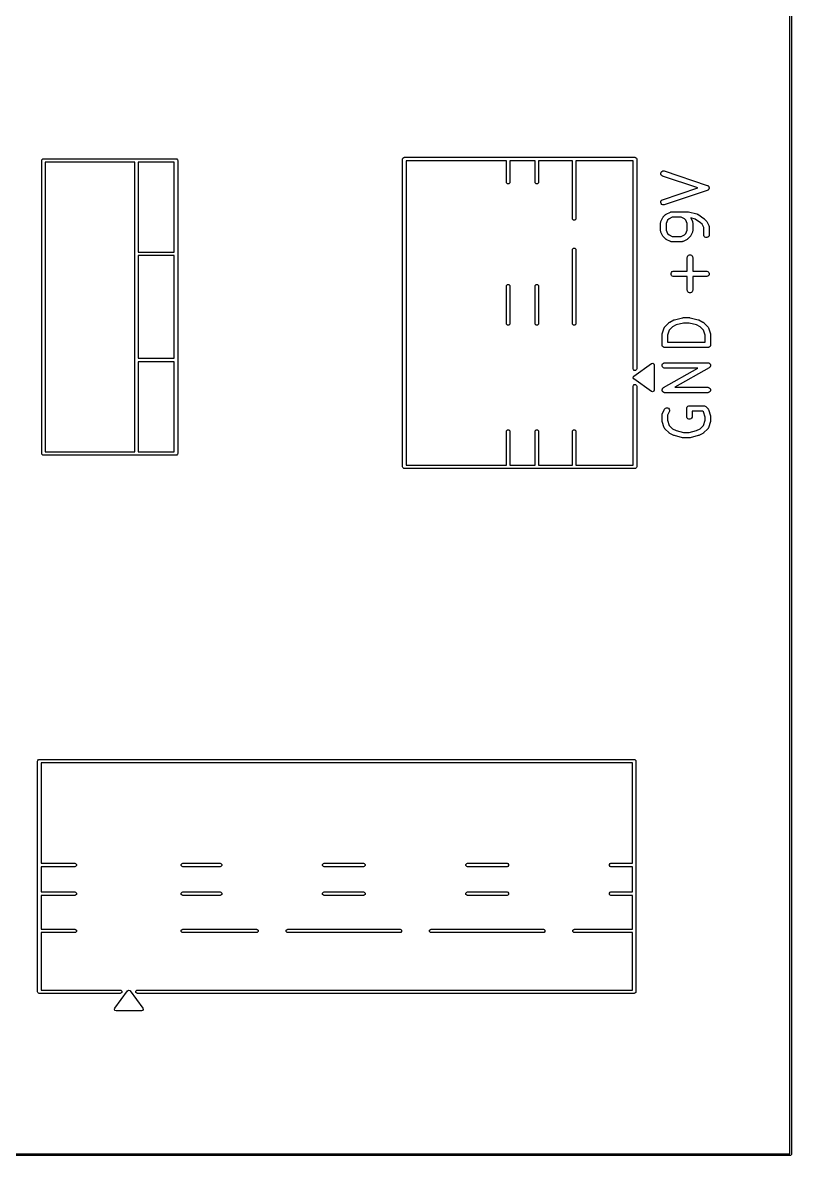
# Model space of a CAD drawing. Extents: x 4.07 to 10.8, y -5 to -0.8.
# Drawn here: x 9.746 to 10.801, y -5.001 to -3.446 of the extents above; entities that cross this region are included whole.
import ezdxf

# ---------------------------------------------------------------- set-up
doc = ezdxf.new("R2010")
doc.units = 0
doc.header["$MEASUREMENT"] = 0
doc.layers.add('BLACK', color=7, linetype='CONTINUOUS')

msp = doc.modelspace()

# ---------------------------------------------------------------- linework, layer by layer
at = {"layer": 'BLACK', "linetype": 'CONTINUOUS'}
for p, q in [((10.799, -4.999), (10.799, -0.801)), ((10.801, -0.8), (10.801, -5)), ((9.7721, -3.6348), (9.7723, -3.6339)), ((9.7721, -4.0372), (9.7721, -3.6348)), ((9.7723, -3.6339), (9.7736, -3.6326)), ((9.7736, -3.6326), (9.7745, -3.6325)), ((9.7745, -3.6325), (9.9563, -3.6325)), ((9.7768, -3.6372), (9.7768, -4.0348)), ((9.8997, -3.6372), (9.7768, -3.6372)), ((9.8997, -4.0348), (9.8997, -3.6372)), ((9.9044, -3.6372), (9.9044, -3.7608)), ((9.954, -3.6372), (9.9044, -3.6372)), ((9.954, -3.7608), (9.954, -3.6372)), ((9.9563, -3.6325), (9.9573, -3.6326)), ((9.9573, -3.6326), (9.9585, -3.6339)), ((9.9585, -3.6339), (9.9587, -3.6348)), ((9.9587, -3.6348), (9.9587, -4.0372)), ((10.2674, -3.6329), (10.2676, -3.6319)), ((10.2674, -4.0557), (10.2674, -3.6329)), ((10.2676, -3.6319), (10.2689, -3.6307)), ((10.2689, -3.6307), (10.2698, -3.6305)), ((10.2698, -3.6305), (10.5863, -3.6305)), ((10.41, -3.6352), (10.2722, -3.6352)), ((10.2722, -3.6352), (10.2722, -4.0533)), ((10.41, -3.6647), (10.41, -3.6352)), ((10.4493, -3.6352), (10.4147, -3.6352)), ((10.4147, -3.6352), (10.4147, -3.6647)), ((10.4493, -3.6647), (10.4493, -3.6352)), ((10.5005, -3.6352), (10.454, -3.6352)), ((10.454, -3.6352), (10.454, -3.6647)), ((10.5005, -3.7146), (10.5005, -3.6352)), ((10.584, -3.6352), (10.5052, -3.6352)), ((10.5052, -3.6352), (10.5052, -3.7146)), ((10.584, -3.921), (10.584, -3.6352)), ((10.5863, -3.6305), (10.5872, -3.6307)), ((10.5872, -3.6307), (10.5885, -3.6319)), ((10.5885, -3.6319), (10.5887, -3.6329)), ((10.5887, -3.6329), (10.5887, -3.921)), ((10.6217, -3.6523), (10.6221, -3.651)), ((10.6218, -3.6538), (10.6217, -3.6523)), ((10.6224, -3.6551), (10.6218, -3.6538)), ((10.6221, -3.651), (10.6231, -3.6499)), ((10.6235, -3.656), (10.6224, -3.6551)), ((10.6231, -3.6499), (10.6244, -3.6492)), ((10.6244, -3.6492), (10.6258, -3.6491)), ((10.6258, -3.6491), (10.6265, -3.6493)), ((10.6265, -3.6493), (10.6856, -3.669)), ((10.4101, -3.6656), (10.41, -3.6647)), ((10.4114, -3.6668), (10.4101, -3.6656)), ((10.4132, -3.6668), (10.4114, -3.6668)), ((10.4145, -3.6656), (10.4132, -3.6668)), ((10.4147, -3.6647), (10.4145, -3.6656)), ((10.4495, -3.6656), (10.4493, -3.6647)), ((10.4508, -3.6668), (10.4495, -3.6656)), ((10.4526, -3.6668), (10.4508, -3.6668)), ((10.4539, -3.6656), (10.4526, -3.6668)), ((10.454, -3.6647), (10.4539, -3.6656)), ((10.6242, -3.6563), (10.6235, -3.656)), ((10.6727, -3.6725), (10.6242, -3.6563)), ((10.6856, -3.669), (10.6862, -3.6693)), ((10.6862, -3.6693), (10.6864, -3.6694)), ((10.6864, -3.6694), (10.6867, -3.6696)), ((10.6867, -3.6696), (10.687, -3.6699)), ((10.687, -3.6699), (10.6873, -3.6702)), ((10.6873, -3.6702), (10.6874, -3.6704)), ((10.6874, -3.6704), (10.6876, -3.6706)), ((10.6876, -3.6706), (10.6877, -3.6711)), ((10.6242, -3.6887), (10.6727, -3.6725)), ((10.6856, -3.676), (10.6265, -3.6957)), ((10.6862, -3.6757), (10.6856, -3.676)), ((10.6864, -3.6755), (10.6862, -3.6757)), ((10.6867, -3.6754), (10.6864, -3.6755)), ((10.687, -3.675), (10.6867, -3.6754)), ((10.6873, -3.6747), (10.687, -3.675)), ((10.6874, -3.6745), (10.6873, -3.6747)), ((10.6876, -3.6743), (10.6874, -3.6745)), ((10.6877, -3.6739), (10.6876, -3.6743)), ((10.6877, -3.6711), (10.6879, -3.6715)), ((10.6879, -3.6735), (10.6877, -3.6739)), ((10.6879, -3.6715), (10.688, -3.6718)), ((10.688, -3.6732), (10.6879, -3.6735)), ((10.688, -3.6718), (10.6881, -3.672)), ((10.6881, -3.672), (10.688, -3.6725)), ((10.688, -3.6725), (10.6881, -3.6729)), ((10.6881, -3.6729), (10.688, -3.6732)), ((10.6217, -3.6926), (10.6218, -3.6912)), ((10.6221, -3.694), (10.6217, -3.6926)), ((10.6218, -3.6912), (10.6224, -3.6899)), ((10.6231, -3.6951), (10.6221, -3.694)), ((10.6224, -3.6899), (10.6235, -3.689)), ((10.6244, -3.6957), (10.6231, -3.6951)), ((10.6235, -3.689), (10.6242, -3.6887)), ((10.6258, -3.6958), (10.6244, -3.6957)), ((10.6265, -3.6957), (10.6258, -3.6958)), ((10.5007, -3.7155), (10.5005, -3.7146)), ((10.502, -3.7168), (10.5007, -3.7155)), ((10.5038, -3.7168), (10.502, -3.7168)), ((10.505, -3.7155), (10.5038, -3.7168)), ((10.5052, -3.7146), (10.505, -3.7155)), ((10.622, -3.7186), (10.6248, -3.713)), ((10.6248, -3.713), (10.625, -3.7127)), ((10.625, -3.7127), (10.6251, -3.7126)), ((10.6251, -3.7126), (10.6252, -3.7125)), ((10.6252, -3.7124), (10.6253, -3.7123)), ((10.6252, -3.7125), (10.6252, -3.7124)), ((10.6253, -3.7123), (10.6255, -3.712)), ((10.6255, -3.712), (10.6283, -3.7092)), ((10.6283, -3.7092), (10.6286, -3.709)), ((10.6286, -3.709), (10.6287, -3.7089)), ((10.6287, -3.7089), (10.6288, -3.7089)), ((10.6288, -3.7089), (10.6289, -3.7088)), ((10.6289, -3.7088), (10.629, -3.7087)), ((10.629, -3.7087), (10.6293, -3.7085)), ((10.6312, -3.7168), (10.629, -3.7212)), ((10.6293, -3.7085), (10.6349, -3.7057)), ((10.6331, -3.7149), (10.6312, -3.7168)), ((10.6375, -3.7127), (10.6331, -3.7149)), ((10.6349, -3.7057), (10.6356, -3.7055)), ((10.6356, -3.7055), (10.6357, -3.7055)), ((10.6357, -3.7055), (10.6359, -3.7054)), ((10.6359, -3.7054), (10.6366, -3.7053)), ((10.6366, -3.7053), (10.6591, -3.7053)), ((10.6498, -3.7127), (10.6375, -3.7127)), ((10.6541, -3.7149), (10.6498, -3.7127)), ((10.656, -3.7168), (10.6541, -3.7149)), ((10.6582, -3.7212), (10.656, -3.7168)), ((10.6591, -3.7053), (10.6592, -3.7054)), ((10.6592, -3.7054), (10.6593, -3.7053)), ((10.6593, -3.7053), (10.6595, -3.7054)), ((10.6595, -3.7054), (10.6598, -3.7054)), ((10.6598, -3.7054), (10.6598, -3.7054)), ((10.6598, -3.7054), (10.66, -3.7055)), ((10.66, -3.7055), (10.6712, -3.7083)), ((10.6688, -3.7153), (10.6628, -3.7138)), ((10.6628, -3.7138), (10.6652, -3.7186)), ((10.6764, -3.7203), (10.6688, -3.7153)), ((10.6712, -3.7083), (10.6716, -3.7084)), ((10.6716, -3.7084), (10.6717, -3.7084)), ((10.6717, -3.7084), (10.6718, -3.7085)), ((10.6718, -3.7085), (10.6719, -3.7085)), ((10.6719, -3.7085), (10.672, -3.7086)), ((10.672, -3.7086), (10.6724, -3.7088)), ((10.6724, -3.7088), (10.6808, -3.7144)), ((10.6808, -3.7144), (10.6808, -3.7144)), ((10.6808, -3.7144), (10.6808, -3.7144)), ((10.6808, -3.7144), (10.6811, -3.7146)), ((10.6811, -3.7146), (10.6814, -3.7149)), ((10.6814, -3.7149), (10.6814, -3.7149)), ((10.6814, -3.7149), (10.6814, -3.7149)), ((10.6814, -3.7149), (10.6842, -3.7177)), ((10.6216, -3.7203), (10.6217, -3.7196)), ((10.6216, -3.7315), (10.6216, -3.7203)), ((10.6217, -3.7323), (10.6216, -3.7315)), ((10.6217, -3.7196), (10.6218, -3.7194)), ((10.6218, -3.7324), (10.6217, -3.7323)), ((10.6218, -3.7193), (10.622, -3.7186)), ((10.6218, -3.7194), (10.6218, -3.7193)), ((10.6218, -3.7325), (10.6218, -3.7324)), ((10.622, -3.7332), (10.6218, -3.7325)), ((10.629, -3.7212), (10.629, -3.7307)), ((10.629, -3.7307), (10.6312, -3.735)), ((10.656, -3.735), (10.6582, -3.7307)), ((10.6582, -3.7307), (10.6582, -3.7212)), ((10.6652, -3.7186), (10.6655, -3.7193)), ((10.6655, -3.7325), (10.6652, -3.7332)), ((10.6655, -3.7193), (10.6655, -3.7194)), ((10.6655, -3.7194), (10.6655, -3.7196)), ((10.6655, -3.7196), (10.6656, -3.7203)), ((10.6656, -3.7315), (10.6655, -3.7323)), ((10.6655, -3.7323), (10.6655, -3.7324)), ((10.6655, -3.7324), (10.6655, -3.7325)), ((10.6656, -3.7203), (10.6656, -3.7315)), ((10.6785, -3.7225), (10.6764, -3.7203)), ((10.6807, -3.7268), (10.6785, -3.7225)), ((10.6807, -3.7372), (10.6807, -3.7268)), ((10.6842, -3.7177), (10.6844, -3.718)), ((10.6844, -3.718), (10.6845, -3.718)), ((10.6845, -3.718), (10.6846, -3.7181)), ((10.6846, -3.7181), (10.6846, -3.7182)), ((10.6846, -3.7182), (10.6847, -3.7183)), ((10.6847, -3.7183), (10.6849, -3.7186)), ((10.6849, -3.7186), (10.6877, -3.7243)), ((10.6877, -3.7243), (10.6879, -3.7249)), ((10.6879, -3.7249), (10.688, -3.7251)), ((10.688, -3.7251), (10.688, -3.7252)), ((10.688, -3.7252), (10.6881, -3.7259)), ((10.6881, -3.7259), (10.6881, -3.7372)), ((10.6248, -3.7388), (10.622, -3.7332)), ((10.625, -3.7391), (10.6248, -3.7388)), ((10.6251, -3.7392), (10.625, -3.7391)), ((10.6252, -3.7393), (10.6251, -3.7392)), ((10.6252, -3.7394), (10.6252, -3.7393)), ((10.6253, -3.7395), (10.6252, -3.7394)), ((10.6255, -3.7398), (10.6253, -3.7395)), ((10.6283, -3.7426), (10.6255, -3.7398)), ((10.6286, -3.7428), (10.6283, -3.7426)), ((10.6287, -3.7429), (10.6286, -3.7428)), ((10.6288, -3.743), (10.6287, -3.7429)), ((10.6289, -3.743), (10.6288, -3.743)), ((10.629, -3.7431), (10.6289, -3.743)), ((10.6293, -3.7433), (10.629, -3.7431)), ((10.6349, -3.7461), (10.6293, -3.7433)), ((10.6312, -3.735), (10.6331, -3.7369)), ((10.6331, -3.7369), (10.6375, -3.7391)), ((10.6356, -3.7463), (10.6349, -3.7461)), ((10.6357, -3.7463), (10.6356, -3.7463)), ((10.6359, -3.7464), (10.6357, -3.7463)), ((10.6366, -3.7465), (10.6359, -3.7464)), ((10.6506, -3.7465), (10.6366, -3.7465)), ((10.6375, -3.7391), (10.6498, -3.7391)), ((10.6498, -3.7391), (10.6541, -3.7369)), ((10.6514, -3.7464), (10.6506, -3.7465)), ((10.6515, -3.7463), (10.6514, -3.7464)), ((10.6516, -3.7463), (10.6515, -3.7463)), ((10.6523, -3.7461), (10.6516, -3.7463)), ((10.6579, -3.7433), (10.6523, -3.7461)), ((10.6541, -3.7369), (10.656, -3.735)), ((10.6582, -3.7431), (10.6579, -3.7433)), ((10.6583, -3.743), (10.6582, -3.7431)), ((10.6584, -3.743), (10.6583, -3.743)), ((10.6585, -3.7429), (10.6584, -3.743)), ((10.6586, -3.7428), (10.6585, -3.7429)), ((10.6589, -3.7426), (10.6586, -3.7428)), ((10.6617, -3.7398), (10.6589, -3.7426)), ((10.6619, -3.7395), (10.6617, -3.7398)), ((10.662, -3.7394), (10.6619, -3.7395)), ((10.6621, -3.7393), (10.662, -3.7394)), ((10.6622, -3.7391), (10.6621, -3.7392)), ((10.6621, -3.7392), (10.6621, -3.7393)), ((10.6624, -3.7388), (10.6622, -3.7391)), ((10.6652, -3.7332), (10.6624, -3.7388)), ((10.6808, -3.7379), (10.6807, -3.7372)), ((10.6813, -3.7392), (10.6808, -3.7379)), ((10.6823, -3.7402), (10.6813, -3.7392)), ((10.6837, -3.7408), (10.6823, -3.7402)), ((10.6851, -3.7408), (10.6837, -3.7408)), ((10.6864, -3.7402), (10.6851, -3.7408)), ((10.6875, -3.7392), (10.6864, -3.7402)), ((10.688, -3.7379), (10.6875, -3.7392)), ((10.6881, -3.7372), (10.688, -3.7379)), ((9.9044, -3.7608), (9.954, -3.7608)), ((10.5005, -3.7574), (10.5007, -3.7565)), ((10.5005, -3.8588), (10.5005, -3.7574)), ((10.5007, -3.7565), (10.502, -3.7552)), ((10.502, -3.7552), (10.5038, -3.7552)), ((10.5038, -3.7552), (10.505, -3.7565)), ((10.505, -3.7565), (10.5052, -3.7574)), ((10.5052, -3.7574), (10.5052, -3.8588)), ((9.9044, -3.7655), (9.9044, -3.9065)), ((9.954, -3.7655), (9.9044, -3.7655)), ((9.954, -3.9065), (9.954, -3.7655)), ((10.6582, -3.7681), (10.6583, -3.7674)), ((10.6582, -3.7869), (10.6582, -3.7681)), ((10.6583, -3.7674), (10.6588, -3.766)), ((10.6588, -3.766), (10.6598, -3.765)), ((10.6598, -3.765), (10.6612, -3.7645)), ((10.6612, -3.7645), (10.6626, -3.7645)), ((10.6626, -3.7645), (10.6639, -3.765)), ((10.6639, -3.765), (10.665, -3.766)), ((10.665, -3.766), (10.6655, -3.7674)), ((10.6655, -3.7674), (10.6656, -3.7681)), ((10.6656, -3.7681), (10.6656, -3.7869)), ((10.6358, -3.7899), (10.6363, -3.7885)), ((10.6358, -3.7913), (10.6358, -3.7899)), ((10.6363, -3.7926), (10.6358, -3.7913)), ((10.6363, -3.7885), (10.6373, -3.7875)), ((10.6373, -3.7937), (10.6363, -3.7926)), ((10.6373, -3.7875), (10.6387, -3.787)), ((10.6387, -3.7942), (10.6373, -3.7937)), ((10.6387, -3.787), (10.6394, -3.7869)), ((10.6394, -3.7943), (10.6387, -3.7942)), ((10.6394, -3.7869), (10.6582, -3.7869)), ((10.6582, -3.7943), (10.6394, -3.7943)), ((10.6582, -3.8131), (10.6582, -3.7943)), ((10.6656, -3.7869), (10.6844, -3.7869)), ((10.6844, -3.7943), (10.6656, -3.7943)), ((10.6656, -3.7943), (10.6656, -3.8131)), ((10.6844, -3.7869), (10.6851, -3.787)), ((10.6851, -3.7942), (10.6844, -3.7943)), ((10.6851, -3.787), (10.6864, -3.7875)), ((10.6864, -3.7937), (10.6851, -3.7942)), ((10.6864, -3.7875), (10.6875, -3.7885)), ((10.6875, -3.7926), (10.6864, -3.7937)), ((10.6875, -3.7885), (10.688, -3.7899)), ((10.688, -3.7913), (10.6875, -3.7926)), ((10.688, -3.7899), (10.688, -3.7913)), ((10.41, -3.8073), (10.4101, -3.8064)), ((10.41, -3.8588), (10.41, -3.8073)), ((10.4101, -3.8064), (10.4114, -3.8052)), ((10.4114, -3.8052), (10.4132, -3.8052)), ((10.4132, -3.8052), (10.4145, -3.8064)), ((10.4145, -3.8064), (10.4147, -3.8073)), ((10.4147, -3.8073), (10.4147, -3.8588)), ((10.4493, -3.8073), (10.4495, -3.8064)), ((10.4493, -3.8588), (10.4493, -3.8073)), ((10.4495, -3.8064), (10.4508, -3.8052)), ((10.4508, -3.8052), (10.4526, -3.8052)), ((10.4526, -3.8052), (10.4539, -3.8064)), ((10.4539, -3.8064), (10.454, -3.8073)), ((10.454, -3.8073), (10.454, -3.8588)), ((10.6583, -3.8138), (10.6582, -3.8131)), ((10.6588, -3.8151), (10.6583, -3.8138)), ((10.6598, -3.8162), (10.6588, -3.8151)), ((10.6612, -3.8167), (10.6598, -3.8162)), ((10.6626, -3.8167), (10.6612, -3.8167)), ((10.6639, -3.8162), (10.6626, -3.8167)), ((10.665, -3.8151), (10.6639, -3.8162)), ((10.6655, -3.8138), (10.665, -3.8151)), ((10.6656, -3.8131), (10.6655, -3.8138)), ((10.6332, -3.8574), (10.6334, -3.8572)), ((10.6334, -3.8572), (10.6335, -3.8571)), ((10.6335, -3.8571), (10.6336, -3.8571)), ((10.6336, -3.8571), (10.6337, -3.857)), ((10.6337, -3.857), (10.6338, -3.8569)), ((10.6338, -3.8569), (10.6341, -3.8567)), ((10.6341, -3.8567), (10.6397, -3.8539)), ((10.6397, -3.8539), (10.6398, -3.8539)), ((10.6398, -3.8539), (10.6401, -3.8538)), ((10.6398, -3.8539), (10.6398, -3.8539)), ((10.6401, -3.8538), (10.6404, -3.8537)), ((10.6404, -3.8537), (10.6405, -3.8536)), ((10.6404, -3.8537), (10.6404, -3.8537)), ((10.6405, -3.8536), (10.6517, -3.8508)), ((10.6517, -3.8508), (10.6519, -3.8508)), ((10.6519, -3.8508), (10.6519, -3.8508)), ((10.6519, -3.8508), (10.6522, -3.8508)), ((10.6522, -3.8508), (10.6525, -3.8507)), ((10.6525, -3.8507), (10.6525, -3.8507)), ((10.6525, -3.8507), (10.6526, -3.8507)), ((10.6526, -3.8507), (10.6611, -3.8507)), ((10.6611, -3.8507), (10.6612, -3.8507)), ((10.6612, -3.8507), (10.6613, -3.8507)), ((10.6613, -3.8507), (10.6615, -3.8508)), ((10.6615, -3.8508), (10.6618, -3.8508)), ((10.6618, -3.8508), (10.6618, -3.8508)), ((10.6618, -3.8508), (10.662, -3.8508)), ((10.662, -3.8508), (10.6732, -3.8536)), ((10.6732, -3.8536), (10.6733, -3.8537)), ((10.6733, -3.8537), (10.6733, -3.8537)), ((10.6733, -3.8537), (10.6736, -3.8538)), ((10.6736, -3.8538), (10.6739, -3.8539)), ((10.6739, -3.8539), (10.6739, -3.8539)), ((10.6739, -3.8539), (10.674, -3.8539)), ((10.674, -3.8539), (10.6796, -3.8567)), ((10.6796, -3.8567), (10.6799, -3.8569)), ((10.6799, -3.8569), (10.68, -3.857)), ((10.68, -3.857), (10.6801, -3.8571)), ((10.6801, -3.8571), (10.6802, -3.8571)), ((10.6802, -3.8571), (10.6803, -3.8572)), ((10.6803, -3.8572), (10.6806, -3.8574)), ((10.4101, -3.8597), (10.41, -3.8588)), ((10.4114, -3.861), (10.4101, -3.8597)), ((10.4132, -3.861), (10.4114, -3.861)), ((10.4145, -3.8597), (10.4132, -3.861)), ((10.4147, -3.8588), (10.4145, -3.8597)), ((10.4495, -3.8597), (10.4493, -3.8588)), ((10.4508, -3.861), (10.4495, -3.8597)), ((10.4526, -3.861), (10.4508, -3.861)), ((10.4539, -3.8597), (10.4526, -3.861)), ((10.454, -3.8588), (10.4539, -3.8597)), ((10.5007, -3.8597), (10.5005, -3.8588)), ((10.502, -3.861), (10.5007, -3.8597)), ((10.5038, -3.861), (10.502, -3.861)), ((10.505, -3.8597), (10.5038, -3.861)), ((10.5052, -3.8588), (10.505, -3.8597)), ((10.6238, -3.8729), (10.6266, -3.8645)), ((10.6266, -3.8645), (10.6269, -3.8638)), ((10.6269, -3.8638), (10.627, -3.8637)), ((10.627, -3.8637), (10.6271, -3.8636)), ((10.6271, -3.8636), (10.6275, -3.8631)), ((10.6275, -3.8631), (10.6332, -3.8574)), ((10.6334, -3.8677), (10.631, -3.8747)), ((10.638, -3.8631), (10.6334, -3.8677)), ((10.6427, -3.8607), (10.638, -3.8631)), ((10.6531, -3.8581), (10.6427, -3.8607)), ((10.6606, -3.8581), (10.6531, -3.8581)), ((10.671, -3.8607), (10.6606, -3.8581)), ((10.6758, -3.8631), (10.671, -3.8607)), ((10.6804, -3.8677), (10.6758, -3.8631)), ((10.6827, -3.8747), (10.6804, -3.8677)), ((10.6806, -3.8574), (10.6862, -3.8631)), ((10.6862, -3.8631), (10.6866, -3.8636)), ((10.6866, -3.8636), (10.6867, -3.8637)), ((10.6867, -3.8637), (10.6868, -3.8638)), ((10.6868, -3.8638), (10.6871, -3.8645)), ((10.6871, -3.8645), (10.6899, -3.8729)), ((10.6236, -3.8741), (10.6237, -3.8737)), ((10.6236, -3.8882), (10.6236, -3.8741)), ((10.6237, -3.8889), (10.6236, -3.8882)), ((10.6237, -3.8734), (10.6238, -3.8733)), ((10.6237, -3.8735), (10.6237, -3.8734)), ((10.6237, -3.8736), (10.6237, -3.8735)), ((10.6237, -3.8737), (10.6237, -3.8736)), ((10.6238, -3.8733), (10.6238, -3.8729)), ((10.631, -3.8747), (10.631, -3.8845)), ((10.631, -3.8845), (10.6827, -3.8845)), ((10.6827, -3.8845), (10.6827, -3.8747)), ((10.6899, -3.8729), (10.69, -3.8733)), ((10.69, -3.8733), (10.69, -3.8734)), ((10.69, -3.8734), (10.69, -3.8735)), ((10.69, -3.8735), (10.6901, -3.8736)), ((10.6901, -3.8736), (10.69, -3.8737)), ((10.69, -3.8737), (10.6901, -3.8741)), ((10.6901, -3.8882), (10.69, -3.8889)), ((10.6901, -3.8741), (10.6901, -3.8882)), ((10.6243, -3.8902), (10.6237, -3.8889)), ((10.6253, -3.8912), (10.6243, -3.8902)), ((10.6266, -3.8918), (10.6253, -3.8912)), ((10.6273, -3.8919), (10.6266, -3.8918)), ((10.6864, -3.8919), (10.6273, -3.8919)), ((10.6871, -3.8918), (10.6864, -3.8919)), ((10.6884, -3.8912), (10.6871, -3.8918)), ((10.6895, -3.8902), (10.6884, -3.8912)), ((10.69, -3.8889), (10.6895, -3.8902)), ((9.9044, -3.9065), (9.954, -3.9065)), ((9.9044, -3.9112), (9.9044, -4.0348)), ((9.954, -3.9112), (9.9044, -3.9112)), ((9.954, -4.0348), (9.954, -3.9112)), ((10.5849, -3.9309), (10.609, -3.9136)), ((10.609, -3.9136), (10.6107, -3.9132)), ((10.6107, -3.9132), (10.6123, -3.9141)), ((10.6123, -3.9141), (10.6127, -3.9155)), ((10.6127, -3.9155), (10.6127, -3.9502)), ((10.6237, -3.9156), (10.6243, -3.9142)), ((10.6237, -3.917), (10.6237, -3.9156)), ((10.6243, -3.9183), (10.6237, -3.917)), ((10.6243, -3.9142), (10.6253, -3.9132)), ((10.6253, -3.9194), (10.6243, -3.9183)), ((10.6253, -3.9132), (10.6266, -3.9127)), ((10.6266, -3.9199), (10.6253, -3.9194)), ((10.6266, -3.9127), (10.6273, -3.9126)), ((10.6273, -3.9126), (10.6864, -3.9126)), ((10.6882, -3.9195), (10.6412, -3.9463)), ((10.6864, -3.9126), (10.6866, -3.9126)), ((10.6866, -3.9126), (10.6866, -3.9126)), ((10.6866, -3.9126), (10.6867, -3.9126)), ((10.6867, -3.9126), (10.6871, -3.9127)), ((10.6871, -3.9127), (10.6876, -3.9128)), ((10.6876, -3.9128), (10.688, -3.913)), ((10.688, -3.913), (10.6882, -3.9131)), ((10.6882, -3.9131), (10.6884, -3.9132)), ((10.6884, -3.9194), (10.6882, -3.9195)), ((10.6884, -3.9132), (10.6888, -3.9136)), ((10.6885, -3.9193), (10.6884, -3.9194)), ((10.6884, -3.9194), (10.6884, -3.9194)), ((10.6888, -3.9191), (10.6885, -3.9193)), ((10.6888, -3.9136), (10.6892, -3.9139)), ((10.6891, -3.9187), (10.6888, -3.9191)), ((10.6895, -3.9183), (10.6891, -3.9187)), ((10.6892, -3.9139), (10.6893, -3.9141)), ((10.6893, -3.9141), (10.6895, -3.9142)), ((10.6895, -3.9142), (10.6896, -3.9147)), ((10.6897, -3.9179), (10.6895, -3.9181)), ((10.6895, -3.9181), (10.6895, -3.9183)), ((10.6896, -3.9147), (10.6899, -3.9151)), ((10.6898, -3.9175), (10.6897, -3.9179)), ((10.69, -3.917), (10.6898, -3.9175)), ((10.6899, -3.9151), (10.6899, -3.9153)), ((10.6899, -3.9153), (10.69, -3.9156)), ((10.69, -3.9156), (10.69, -3.9161)), ((10.69, -3.9161), (10.6901, -3.9165)), ((10.6901, -3.9165), (10.69, -3.9168)), ((10.69, -3.9168), (10.69, -3.917)), ((10.5841, -3.9219), (10.584, -3.921)), ((10.584, -3.9332), (10.5844, -3.9315)), ((10.5849, -3.9348), (10.584, -3.9332)), ((10.5854, -3.9232), (10.5841, -3.9219)), ((10.5844, -3.9315), (10.5849, -3.9309)), ((10.609, -3.9521), (10.5849, -3.9348)), ((10.5872, -3.9232), (10.5854, -3.9232)), ((10.5885, -3.9219), (10.5872, -3.9232)), ((10.5887, -3.921), (10.5885, -3.9219)), ((10.6255, -3.9468), (10.6725, -3.92)), ((10.6273, -3.92), (10.6266, -3.9199)), ((10.6725, -3.92), (10.6273, -3.92)), ((10.584, -3.9447), (10.5841, -3.9438)), ((10.584, -4.0533), (10.584, -3.9447)), ((10.5841, -3.9438), (10.5854, -3.9425)), ((10.5854, -3.9425), (10.5872, -3.9425)), ((10.5872, -3.9425), (10.5885, -3.9438)), ((10.5885, -3.9438), (10.5887, -3.9447)), ((10.5887, -3.9447), (10.5887, -4.0557)), ((10.6127, -3.9502), (10.612, -3.9518)), ((10.6237, -3.9493), (10.6239, -3.9489)), ((10.6237, -3.9495), (10.6237, -3.9493)), ((10.6237, -3.9498), (10.6237, -3.9495)), ((10.6237, -3.9503), (10.6237, -3.9498)), ((10.6237, -3.9507), (10.6237, -3.9503)), ((10.6239, -3.9489), (10.624, -3.9484)), ((10.624, -3.9484), (10.6242, -3.9482)), ((10.6242, -3.9482), (10.6243, -3.948)), ((10.6243, -3.948), (10.6246, -3.9476)), ((10.6246, -3.9476), (10.6249, -3.9472)), ((10.6249, -3.9472), (10.6252, -3.947)), ((10.6252, -3.947), (10.6253, -3.947)), ((10.6253, -3.947), (10.6254, -3.9469)), ((10.6254, -3.9469), (10.6255, -3.9468)), ((10.6412, -3.9463), (10.6864, -3.9463)), ((10.6864, -3.9463), (10.6871, -3.9464)), ((10.6871, -3.9464), (10.6884, -3.947)), ((10.6884, -3.947), (10.6895, -3.948)), ((10.6895, -3.948), (10.69, -3.9493)), ((10.69, -3.9493), (10.69, -3.9507)), ((10.6103, -3.9525), (10.609, -3.9521)), ((10.612, -3.9518), (10.6103, -3.9525)), ((10.6238, -3.951), (10.6237, -3.9507)), ((10.6238, -3.9512), (10.6238, -3.951)), ((10.6241, -3.9516), (10.6238, -3.9512)), ((10.6243, -3.9521), (10.6241, -3.9516)), ((10.6244, -3.9522), (10.6243, -3.9521)), ((10.6245, -3.9524), (10.6244, -3.9522)), ((10.6249, -3.9527), (10.6245, -3.9524)), ((10.6253, -3.9531), (10.6249, -3.9527)), ((10.6255, -3.9532), (10.6253, -3.9531)), ((10.6257, -3.9533), (10.6255, -3.9532)), ((10.6262, -3.9535), (10.6257, -3.9533)), ((10.6266, -3.9536), (10.6262, -3.9535)), ((10.627, -3.9537), (10.6266, -3.9536)), ((10.6271, -3.9537), (10.627, -3.9537)), ((10.6273, -3.9537), (10.6271, -3.9537)), ((10.6271, -3.9537), (10.6271, -3.9537)), ((10.6864, -3.9537), (10.6273, -3.9537)), ((10.6871, -3.9536), (10.6864, -3.9537)), ((10.6884, -3.9531), (10.6871, -3.9536)), ((10.6895, -3.9521), (10.6884, -3.9531)), ((10.69, -3.9507), (10.6895, -3.9521)), ((10.624, -3.9821), (10.6268, -3.9765)), ((10.6268, -3.9765), (10.6272, -3.9759)), ((10.6272, -3.9759), (10.6283, -3.9749)), ((10.6283, -3.9749), (10.6297, -3.9745)), ((10.6297, -3.9745), (10.6311, -3.9746)), ((10.6334, -3.9798), (10.631, -3.9846)), ((10.6311, -3.9746), (10.6324, -3.9752)), ((10.6324, -3.9752), (10.6334, -3.9763)), ((10.6334, -3.9763), (10.6338, -3.9777)), ((10.6337, -3.9791), (10.6334, -3.9798)), ((10.6338, -3.9777), (10.6337, -3.9791)), ((10.6574, -3.9753), (10.6575, -3.9746)), ((10.6574, -3.9866), (10.6574, -3.9753)), ((10.6575, -3.9746), (10.658, -3.9733)), ((10.658, -3.9733), (10.659, -3.9723)), ((10.659, -3.9723), (10.6604, -3.9717)), ((10.6604, -3.9717), (10.6611, -3.9716)), ((10.6611, -3.9716), (10.6808, -3.9716)), ((10.6792, -3.979), (10.6648, -3.979)), ((10.6648, -3.979), (10.6648, -3.9866)), ((10.6804, -3.9801), (10.6792, -3.979)), ((10.6827, -3.9872), (10.6804, -3.9801)), ((10.6808, -3.9716), (10.6815, -3.9717)), ((10.6815, -3.9717), (10.682, -3.9719)), ((10.682, -3.9719), (10.6828, -3.9723)), ((10.6828, -3.9723), (10.6834, -3.9727)), ((10.6834, -3.9727), (10.6862, -3.9755)), ((10.6862, -3.9755), (10.6866, -3.9761)), ((10.6866, -3.9761), (10.6867, -3.9762)), ((10.6867, -3.9762), (10.6868, -3.9763)), ((10.6868, -3.9763), (10.6871, -3.977)), ((10.6871, -3.977), (10.6899, -3.9854)), ((10.6236, -3.9838), (10.6237, -3.9831)), ((10.6236, -3.9922), (10.6236, -3.9838)), ((10.6237, -3.9926), (10.6236, -3.9922)), ((10.6237, -3.9831), (10.6238, -3.9829)), ((10.6237, -3.9927), (10.6237, -3.9926)), ((10.6237, -3.9928), (10.6237, -3.9927)), ((10.6237, -3.9929), (10.6237, -3.9928)), ((10.6238, -3.993), (10.6237, -3.9929)), ((10.6238, -3.9828), (10.624, -3.9821)), ((10.6238, -3.9829), (10.6238, -3.9828)), ((10.6238, -3.9934), (10.6238, -3.993)), ((10.6266, -4.0018), (10.6238, -3.9934)), ((10.631, -3.9846), (10.631, -3.9916)), ((10.631, -3.9916), (10.6334, -3.9987)), ((10.6575, -3.9873), (10.6574, -3.9866)), ((10.658, -3.9886), (10.6575, -3.9873)), ((10.659, -3.9897), (10.658, -3.9886)), ((10.6604, -3.9902), (10.659, -3.9897)), ((10.6618, -3.9902), (10.6604, -3.9902)), ((10.6631, -3.9897), (10.6618, -3.9902)), ((10.6641, -3.9886), (10.6631, -3.9897)), ((10.6647, -3.9873), (10.6641, -3.9886)), ((10.6648, -3.9866), (10.6647, -3.9873)), ((10.6804, -3.9987), (10.6827, -3.9916)), ((10.6827, -3.9916), (10.6827, -3.9872)), ((10.6899, -3.9934), (10.6871, -4.0018)), ((10.6899, -3.9854), (10.69, -3.9858)), ((10.69, -3.993), (10.6899, -3.9934)), ((10.69, -3.9858), (10.69, -3.9859)), ((10.69, -3.9859), (10.69, -3.986)), ((10.69, -3.986), (10.6901, -3.9861)), ((10.6901, -3.9861), (10.69, -3.9862)), ((10.69, -3.9862), (10.6901, -3.9866)), ((10.6901, -3.9922), (10.69, -3.9926)), ((10.69, -3.9926), (10.6901, -3.9927)), ((10.6901, -3.9927), (10.69, -3.9928)), ((10.69, -3.9928), (10.69, -3.9929)), ((10.69, -3.9929), (10.69, -3.993)), ((10.6901, -3.9866), (10.6901, -3.9922)), ((10.41, -4.0069), (10.4101, -4.006)), ((10.41, -4.0533), (10.41, -4.0069)), ((10.4101, -4.006), (10.4114, -4.0047)), ((10.4114, -4.0047), (10.4132, -4.0047)), ((10.4132, -4.0047), (10.4145, -4.006)), ((10.4145, -4.006), (10.4147, -4.0069)), ((10.4147, -4.0069), (10.4147, -4.0533)), ((10.4493, -4.0069), (10.4495, -4.006)), ((10.4493, -4.0533), (10.4493, -4.0069)), ((10.4495, -4.006), (10.4508, -4.0047)), ((10.4508, -4.0047), (10.4526, -4.0047)), ((10.4526, -4.0047), (10.4539, -4.006)), ((10.4539, -4.006), (10.454, -4.0069)), ((10.454, -4.0069), (10.454, -4.0533)), ((10.5005, -4.0069), (10.5007, -4.006)), ((10.5005, -4.0533), (10.5005, -4.0069)), ((10.5007, -4.006), (10.502, -4.0047)), ((10.502, -4.0047), (10.5038, -4.0047)), ((10.5038, -4.0047), (10.505, -4.006)), ((10.505, -4.006), (10.5052, -4.0069)), ((10.5052, -4.0069), (10.5052, -4.0533)), ((10.6269, -4.0025), (10.6266, -4.0018)), ((10.627, -4.0026), (10.6269, -4.0025)), ((10.6271, -4.0027), (10.627, -4.0026)), ((10.6275, -4.0033), (10.6271, -4.0027)), ((10.6332, -4.0089), (10.6275, -4.0033)), ((10.6334, -4.0091), (10.6332, -4.0089)), ((10.6334, -3.9987), (10.638, -4.0032)), ((10.6335, -4.0092), (10.6334, -4.0091)), ((10.6336, -4.0093), (10.6335, -4.0092)), ((10.6337, -4.0093), (10.6336, -4.0093)), ((10.6338, -4.0094), (10.6337, -4.0093)), ((10.6341, -4.0096), (10.6338, -4.0094)), ((10.6397, -4.0124), (10.6341, -4.0096)), ((10.638, -4.0032), (10.6427, -4.0056)), ((10.6398, -4.0124), (10.6397, -4.0124)), ((10.6401, -4.0125), (10.6398, -4.0124)), ((10.6398, -4.0124), (10.6398, -4.0124)), ((10.6404, -4.0126), (10.6401, -4.0125)), ((10.6405, -4.0127), (10.6404, -4.0126)), ((10.6404, -4.0126), (10.6404, -4.0126)), ((10.6517, -4.0155), (10.6405, -4.0127)), ((10.6427, -4.0056), (10.6531, -4.0082)), ((10.6531, -4.0082), (10.6606, -4.0082)), ((10.6606, -4.0082), (10.671, -4.0056)), ((10.6732, -4.0127), (10.662, -4.0155)), ((10.671, -4.0056), (10.6758, -4.0032)), ((10.6733, -4.0126), (10.6732, -4.0127)), ((10.6736, -4.0125), (10.6733, -4.0126)), ((10.6733, -4.0126), (10.6733, -4.0126)), ((10.6739, -4.0124), (10.6736, -4.0125)), ((10.674, -4.0124), (10.6739, -4.0124)), ((10.6739, -4.0124), (10.6739, -4.0124)), ((10.6796, -4.0096), (10.674, -4.0124)), ((10.6758, -4.0032), (10.6804, -3.9987)), ((10.6799, -4.0094), (10.6796, -4.0096)), ((10.68, -4.0093), (10.6799, -4.0094)), ((10.6801, -4.0093), (10.68, -4.0093)), ((10.6802, -4.0092), (10.6801, -4.0093)), ((10.6803, -4.0091), (10.6802, -4.0092)), ((10.6806, -4.0089), (10.6803, -4.0091)), ((10.6862, -4.0033), (10.6806, -4.0089)), ((10.6866, -4.0027), (10.6862, -4.0033)), ((10.6867, -4.0026), (10.6866, -4.0027)), ((10.6868, -4.0025), (10.6867, -4.0026)), ((10.6871, -4.0018), (10.6868, -4.0025)), ((10.6519, -4.0155), (10.6517, -4.0155)), ((10.6522, -4.0155), (10.6519, -4.0155)), ((10.6519, -4.0155), (10.6519, -4.0155)), ((10.6525, -4.0156), (10.6522, -4.0155)), ((10.6526, -4.0156), (10.6525, -4.0156)), ((10.6525, -4.0156), (10.6525, -4.0156)), ((10.6611, -4.0156), (10.6526, -4.0156)), ((10.6612, -4.0156), (10.6611, -4.0156)), ((10.6613, -4.0156), (10.6612, -4.0156)), ((10.6615, -4.0155), (10.6613, -4.0156)), ((10.6618, -4.0155), (10.6615, -4.0155)), ((10.662, -4.0155), (10.6618, -4.0155)), ((10.6618, -4.0155), (10.6618, -4.0155)), ((9.7723, -4.0381), (9.7721, -4.0372)), ((9.7736, -4.0394), (9.7723, -4.0381)), ((9.7745, -4.0395), (9.7736, -4.0394)), ((9.9563, -4.0395), (9.7745, -4.0395)), ((9.7768, -4.0348), (9.8997, -4.0348)), ((9.9044, -4.0348), (9.954, -4.0348)), ((9.9573, -4.0394), (9.9563, -4.0395)), ((9.9585, -4.0381), (9.9573, -4.0394)), ((9.9587, -4.0372), (9.9585, -4.0381)), ((10.2676, -4.0566), (10.2674, -4.0557)), ((10.2689, -4.0579), (10.2676, -4.0566)), ((10.2698, -4.058), (10.2689, -4.0579)), ((10.5863, -4.058), (10.2698, -4.058)), ((10.2722, -4.0533), (10.41, -4.0533)), ((10.4147, -4.0533), (10.4493, -4.0533)), ((10.454, -4.0533), (10.5005, -4.0533)), ((10.5052, -4.0533), (10.584, -4.0533)), ((10.5872, -4.0579), (10.5863, -4.058)), ((10.5885, -4.0566), (10.5872, -4.0579)), ((10.5887, -4.0557), (10.5885, -4.0566)), ((9.7663, -4.4598), (9.7664, -4.4589)), ((9.7663, -4.7763), (9.7663, -4.4598)), ((9.7664, -4.4589), (9.7677, -4.4576)), ((9.7677, -4.4576), (9.7686, -4.4574)), ((9.7686, -4.4574), (10.5851, -4.4574)), ((10.5828, -4.4622), (9.771, -4.4622)), ((9.771, -4.4622), (9.771, -4.6)), ((10.5828, -4.6), (10.5828, -4.4622)), ((10.5851, -4.4574), (10.5861, -4.4576)), ((10.5861, -4.4576), (10.5873, -4.4589)), ((10.5873, -4.4589), (10.5875, -4.4598)), ((10.5875, -4.4598), (10.5875, -4.7763)), ((9.771, -4.6), (9.8174, -4.6)), ((9.8174, -4.6), (9.8183, -4.6001)), ((9.8183, -4.6001), (9.8196, -4.6014)), ((9.8196, -4.6032), (9.8183, -4.6045)), ((9.8196, -4.6014), (9.8196, -4.6032)), ((9.9633, -4.6014), (9.9646, -4.6001)), ((9.9633, -4.6032), (9.9633, -4.6014)), ((9.9646, -4.6045), (9.9633, -4.6032)), ((9.9646, -4.6001), (9.9655, -4.6)), ((9.9655, -4.6), (10.017, -4.6)), ((10.017, -4.6), (10.0179, -4.6001)), ((10.0179, -4.6001), (10.0191, -4.6014)), ((10.0191, -4.6032), (10.0179, -4.6045)), ((10.0191, -4.6014), (10.0191, -4.6032)), ((10.1575, -4.6014), (10.1587, -4.6001)), ((10.1575, -4.6032), (10.1575, -4.6014)), ((10.1587, -4.6045), (10.1575, -4.6032)), ((10.1587, -4.6001), (10.1596, -4.6)), ((10.1596, -4.6), (10.2138, -4.6)), ((10.2138, -4.6), (10.2147, -4.6001)), ((10.2147, -4.6001), (10.216, -4.6014)), ((10.216, -4.6032), (10.2147, -4.6045)), ((10.216, -4.6014), (10.216, -4.6032)), ((10.3543, -4.6014), (10.3556, -4.6001)), ((10.3543, -4.6032), (10.3543, -4.6014)), ((10.3556, -4.6045), (10.3543, -4.6032)), ((10.3556, -4.6001), (10.3565, -4.6)), ((10.3565, -4.6), (10.4107, -4.6)), ((10.4107, -4.6), (10.4116, -4.6001)), ((10.4116, -4.6001), (10.4128, -4.6014)), ((10.4128, -4.6032), (10.4116, -4.6045)), ((10.4128, -4.6014), (10.4128, -4.6032)), ((10.5512, -4.6014), (10.5524, -4.6001)), ((10.5512, -4.6032), (10.5512, -4.6014)), ((10.5524, -4.6045), (10.5512, -4.6032)), ((10.5524, -4.6001), (10.5533, -4.6)), ((10.5533, -4.6), (10.5828, -4.6)), ((9.8174, -4.6047), (9.771, -4.6047)), ((9.771, -4.6047), (9.771, -4.6393)), ((9.8183, -4.6045), (9.8174, -4.6047)), ((9.9655, -4.6047), (9.9646, -4.6045)), ((10.017, -4.6047), (9.9655, -4.6047)), ((10.0179, -4.6045), (10.017, -4.6047)), ((10.1596, -4.6047), (10.1587, -4.6045)), ((10.2138, -4.6047), (10.1596, -4.6047)), ((10.2147, -4.6045), (10.2138, -4.6047)), ((10.3565, -4.6047), (10.3556, -4.6045)), ((10.4107, -4.6047), (10.3565, -4.6047)), ((10.4116, -4.6045), (10.4107, -4.6047)), ((10.5533, -4.6047), (10.5524, -4.6045)), ((10.5828, -4.6047), (10.5533, -4.6047)), ((10.5828, -4.6393), (10.5828, -4.6047)), ((9.771, -4.6393), (9.8174, -4.6393)), ((9.8174, -4.644), (9.771, -4.644)), ((9.771, -4.644), (9.771, -4.6905)), ((9.8174, -4.6393), (9.8183, -4.6395)), ((9.8183, -4.6439), (9.8174, -4.644)), ((9.8183, -4.6395), (9.8196, -4.6408)), ((9.8196, -4.6426), (9.8183, -4.6439)), ((9.8196, -4.6408), (9.8196, -4.6426)), ((9.9633, -4.6408), (9.9646, -4.6395)), ((9.9633, -4.6426), (9.9633, -4.6408)), ((9.9646, -4.6439), (9.9633, -4.6426)), ((9.9646, -4.6395), (9.9655, -4.6393)), ((9.9655, -4.644), (9.9646, -4.6439)), ((9.9655, -4.6393), (10.017, -4.6393)), ((10.017, -4.644), (9.9655, -4.644)), ((10.017, -4.6393), (10.0179, -4.6395)), ((10.0179, -4.6439), (10.017, -4.644)), ((10.0179, -4.6395), (10.0191, -4.6408)), ((10.0191, -4.6426), (10.0179, -4.6439)), ((10.0191, -4.6408), (10.0191, -4.6426)), ((10.1575, -4.6408), (10.1587, -4.6395)), ((10.1575, -4.6426), (10.1575, -4.6408)), ((10.1587, -4.6439), (10.1575, -4.6426)), ((10.1587, -4.6395), (10.1596, -4.6393)), ((10.1596, -4.644), (10.1587, -4.6439)), ((10.1596, -4.6393), (10.2138, -4.6393)), ((10.2138, -4.644), (10.1596, -4.644)), ((10.2138, -4.6393), (10.2147, -4.6395)), ((10.2147, -4.6439), (10.2138, -4.644)), ((10.2147, -4.6395), (10.216, -4.6408)), ((10.216, -4.6426), (10.2147, -4.6439)), ((10.216, -4.6408), (10.216, -4.6426)), ((10.3543, -4.6408), (10.3556, -4.6395)), ((10.3543, -4.6426), (10.3543, -4.6408)), ((10.3556, -4.6439), (10.3543, -4.6426)), ((10.3556, -4.6395), (10.3565, -4.6393)), ((10.3565, -4.644), (10.3556, -4.6439)), ((10.3565, -4.6393), (10.4107, -4.6393)), ((10.4107, -4.644), (10.3565, -4.644)), ((10.4107, -4.6393), (10.4116, -4.6395)), ((10.4116, -4.6439), (10.4107, -4.644)), ((10.4116, -4.6395), (10.4128, -4.6408)), ((10.4128, -4.6426), (10.4116, -4.6439)), ((10.4128, -4.6408), (10.4128, -4.6426)), ((10.5512, -4.6408), (10.5524, -4.6395)), ((10.5512, -4.6426), (10.5512, -4.6408)), ((10.5524, -4.6439), (10.5512, -4.6426)), ((10.5524, -4.6395), (10.5533, -4.6393)), ((10.5533, -4.644), (10.5524, -4.6439)), ((10.5533, -4.6393), (10.5828, -4.6393)), ((10.5828, -4.644), (10.5533, -4.644)), ((10.5828, -4.6905), (10.5828, -4.644)), ((9.771, -4.6905), (9.8174, -4.6905)), ((9.8174, -4.6952), (9.771, -4.6952)), ((9.771, -4.6952), (9.771, -4.774)), ((9.8174, -4.6905), (9.8183, -4.6907)), ((9.8183, -4.695), (9.8174, -4.6952)), ((9.8183, -4.6907), (9.8196, -4.692)), ((9.8196, -4.6938), (9.8183, -4.695)), ((9.8196, -4.692), (9.8196, -4.6938)), ((9.9633, -4.692), (9.9646, -4.6907)), ((9.9633, -4.6938), (9.9633, -4.692)), ((9.9646, -4.695), (9.9633, -4.6938)), ((9.9646, -4.6907), (9.9655, -4.6905)), ((9.9655, -4.6952), (9.9646, -4.695)), ((9.9655, -4.6905), (10.0669, -4.6905)), ((10.0669, -4.6952), (9.9655, -4.6952)), ((10.0669, -4.6905), (10.0678, -4.6907)), ((10.0678, -4.695), (10.0669, -4.6952)), ((10.0678, -4.6907), (10.0691, -4.692)), ((10.0691, -4.6938), (10.0678, -4.695)), ((10.0691, -4.692), (10.0691, -4.6938)), ((10.1075, -4.692), (10.1088, -4.6907)), ((10.1075, -4.6938), (10.1075, -4.692)), ((10.1088, -4.695), (10.1075, -4.6938)), ((10.1088, -4.6907), (10.1097, -4.6905)), ((10.1097, -4.6952), (10.1088, -4.695)), ((10.1097, -4.6905), (10.2638, -4.6905)), ((10.2638, -4.6952), (10.1097, -4.6952)), ((10.2638, -4.6905), (10.2647, -4.6907)), ((10.2647, -4.695), (10.2638, -4.6952)), ((10.2647, -4.6907), (10.266, -4.692)), ((10.266, -4.6938), (10.2647, -4.695)), ((10.266, -4.692), (10.266, -4.6938)), ((10.3043, -4.692), (10.3056, -4.6907)), ((10.3043, -4.6938), (10.3043, -4.692)), ((10.3056, -4.695), (10.3043, -4.6938)), ((10.3056, -4.6907), (10.3065, -4.6905)), ((10.3065, -4.6952), (10.3056, -4.695)), ((10.3065, -4.6905), (10.4606, -4.6905)), ((10.4606, -4.6952), (10.3065, -4.6952)), ((10.4606, -4.6905), (10.4615, -4.6907)), ((10.4615, -4.695), (10.4606, -4.6952)), ((10.4615, -4.6907), (10.4628, -4.692)), ((10.4628, -4.6938), (10.4615, -4.695)), ((10.4628, -4.692), (10.4628, -4.6938)), ((10.5012, -4.692), (10.5025, -4.6907)), ((10.5012, -4.6938), (10.5012, -4.692)), ((10.5025, -4.695), (10.5012, -4.6938)), ((10.5025, -4.6907), (10.5034, -4.6905)), ((10.5034, -4.6952), (10.5025, -4.695)), ((10.5034, -4.6905), (10.5828, -4.6905)), ((10.5828, -4.6952), (10.5034, -4.6952)), ((10.5828, -4.774), (10.5828, -4.6952)), ((9.771, -4.774), (9.8796, -4.774)), ((9.8722, -4.799), (9.8895, -4.7749)), ((9.8796, -4.774), (9.8805, -4.7741)), ((9.8805, -4.7741), (9.8818, -4.7754)), ((9.8895, -4.7749), (9.8911, -4.774)), ((9.8911, -4.774), (9.8928, -4.7744)), ((9.8928, -4.7744), (9.8934, -4.7749)), ((9.8934, -4.7749), (9.9107, -4.799)), ((9.9011, -4.7754), (9.9024, -4.7741)), ((9.9024, -4.7741), (9.9033, -4.774)), ((9.9033, -4.774), (10.5828, -4.774)), ((9.7664, -4.7772), (9.7663, -4.7763)), ((9.7677, -4.7785), (9.7664, -4.7772)), ((9.7686, -4.7787), (9.7677, -4.7785)), ((9.8796, -4.7787), (9.7686, -4.7787)), ((9.8805, -4.7785), (9.8796, -4.7787)), ((9.8818, -4.7772), (9.8805, -4.7785)), ((9.8818, -4.7754), (9.8818, -4.7772)), ((9.9011, -4.7772), (9.9011, -4.7754)), ((9.9024, -4.7785), (9.9011, -4.7772)), ((9.9033, -4.7787), (9.9024, -4.7785)), ((10.5851, -4.7787), (9.9033, -4.7787)), ((10.5861, -4.7785), (10.5851, -4.7787)), ((10.5873, -4.7772), (10.5861, -4.7785)), ((10.5875, -4.7763), (10.5873, -4.7772)), ((9.8718, -4.8003), (9.8722, -4.799)), ((9.8725, -4.802), (9.8718, -4.8003)), ((9.8741, -4.8027), (9.8725, -4.802)), ((9.9088, -4.8027), (9.8741, -4.8027)), ((9.9102, -4.8023), (9.9088, -4.8027)), ((9.9111, -4.8007), (9.9102, -4.8023)), ((9.9107, -4.799), (9.9111, -4.8007)), ((10.8, -5.001), (5.8, -5.001)), ((5.801, -4.999), (10.799, -4.999)), ((10.8004, -5.0009), (10.8, -5.001)), ((10.8009, -5.0004), (10.8004, -5.0009)), ((10.801, -5), (10.8009, -5.0004))]:
    msp.add_line(p, q, dxfattribs=at)

doc.saveas('drawing.dxf')
